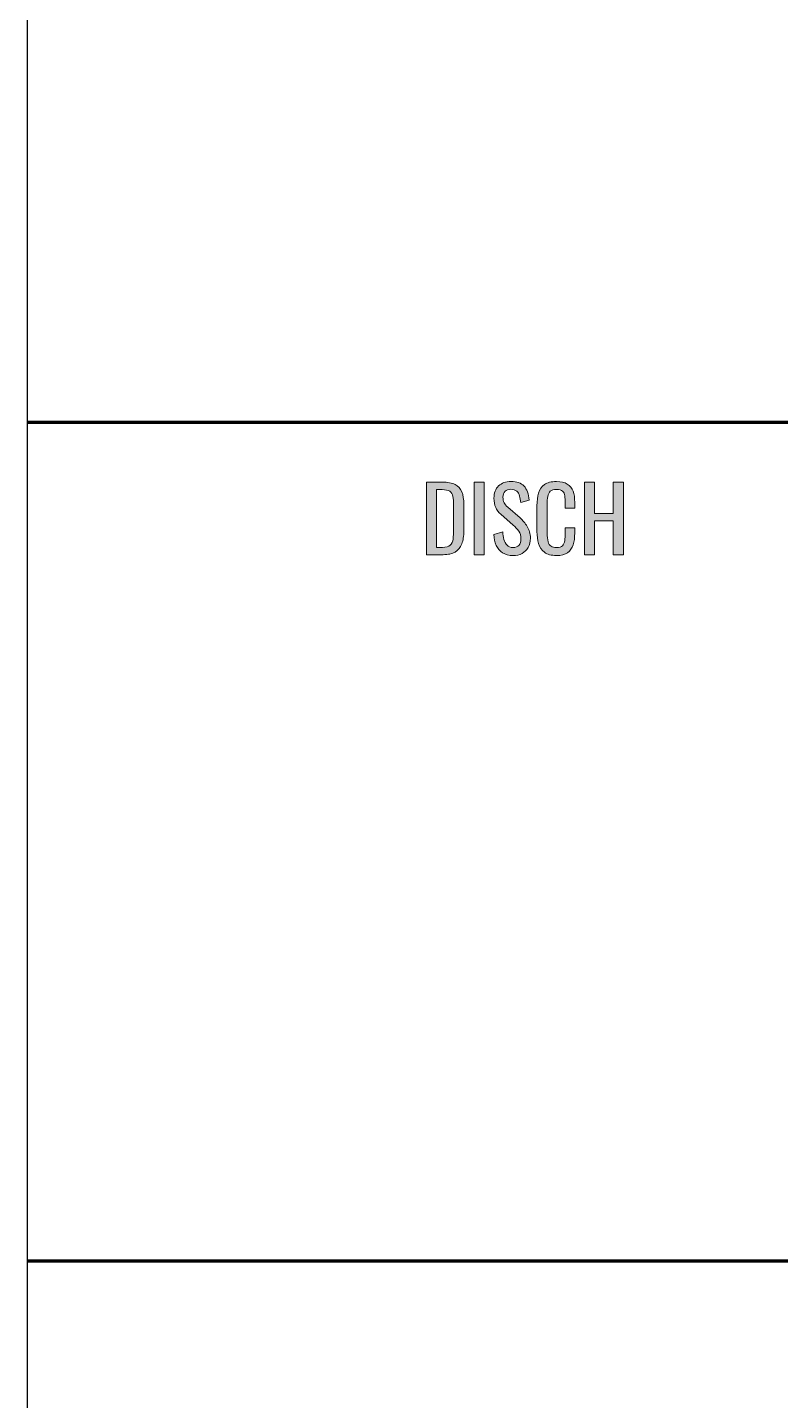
# Model space of a CAD drawing. Header units: inches. Extents: x 116 to 496, y 0 to 792.
# Drawn here: x 116.4 to 217.3, y 424.3 to 608.2 of the extents above; entities that cross this region are included whole.
import ezdxf

# ---------------------------------------------------------------- set-up
doc = ezdxf.new("R2010")
doc.units = ezdxf.units.IN
doc.header["$MEASUREMENT"] = 0
for name, color, linetype in [('Layer 2', 7, 'Continuous'), ('Left_SIde_Panel_01__Holes v4_0', 7, 'Continuous'), ('TEXT', 7, 'Continuous')]:
    doc.layers.add(name, color=color, linetype=linetype)

# ---------------------------------------------------------------- blocks, each defined once
blk = doc.blocks.new('block 26')
at = {"layer": 'Left_SIde_Panel_01__Holes v4_0', "color": 7, "lineweight": 25}
blk.add_lwpolyline([(116.5, -0.08), (116.44, 792.05)], dxfattribs=at)
blk = doc.blocks.new('block 81')
at = {"layer": 'TEXT'}
h = blk.add_hatch(color=7, dxfattribs=at)
h.dxf.hatch_style = 2
edge = h.paths.add_edge_path()
edge.add_spline(control_points=[(169.89, 537.58), (169.89, 537.58), (169.89, 547.3), (169.89, 547.3), (169.89, 547.3), (172.01, 547.3), (172.01, 547.3), (172.73, 547.3), (173.3, 547.19), (173.72, 546.97), (174.14, 546.75), (174.44, 546.42), (174.62, 545.98), (174.8, 545.54), (174.89, 544.99), (174.89, 544.33), (174.89, 544.33), (174.89, 540.76), (174.89, 540.76), (174.89, 540.07), (174.8, 539.49), (174.62, 539.02), (174.44, 538.54), (174.14, 538.19), (173.74, 537.94), (173.34, 537.7), (172.79, 537.58), (172.11, 537.58), (172.11, 537.58), (169.89, 537.58), (169.89, 537.58)], knot_values=[0, 0, 0, 0, 1, 1, 1, 2, 2, 2, 3, 3, 3, 4, 4, 4, 5, 5, 5, 6, 6, 6, 7, 7, 7, 8, 8, 8, 9, 9, 9, 10, 10, 10, 10], degree=3, periodic=0)
edge = h.paths.add_edge_path()
edge.add_spline(control_points=[(171.25, 538.55), (171.25, 538.55), (172.02, 538.55), (172.02, 538.55), (172.51, 538.55), (172.87, 538.64), (173.07, 538.84), (173.28, 539.03), (173.41, 539.31), (173.45, 539.68), (173.5, 540.04), (173.52, 540.49), (173.52, 541.01), (173.52, 541.01), (173.52, 544.16), (173.52, 544.16), (173.52, 544.67), (173.49, 545.08), (173.42, 545.39), (173.36, 545.7), (173.22, 545.93), (173, 546.07), (172.79, 546.22), (172.45, 546.29), (171.98, 546.29), (171.98, 546.29), (171.25, 546.29), (171.25, 546.29), (171.25, 546.29), (171.25, 538.55), (171.25, 538.55)], knot_values=[0, 0, 0, 0, 1, 1, 1, 2, 2, 2, 3, 3, 3, 4, 4, 4, 5, 5, 5, 6, 6, 6, 7, 7, 7, 8, 8, 8, 9, 9, 9, 10, 10, 10, 10], degree=3, periodic=0)
h = blk.add_hatch(color=7, dxfattribs=at)
h.dxf.hatch_style = 2
h.paths.add_polyline_path([(176.29, 537.58), (176.29, 547.3), (177.62, 547.3), (177.62, 537.58)])
h = blk.add_hatch(color=7, dxfattribs=at)
h.dxf.hatch_style = 2
edge = h.paths.add_edge_path()
edge.add_spline(control_points=[(181.49, 537.47), (180.93, 537.47), (180.46, 537.59), (180.09, 537.83), (179.72, 538.07), (179.43, 538.4), (179.24, 538.82), (179.05, 539.25), (178.94, 539.74), (178.91, 540.3), (178.91, 540.3), (180.11, 540.62), (180.11, 540.62), (180.13, 540.28), (180.18, 539.95), (180.27, 539.63), (180.35, 539.31), (180.49, 539.05), (180.68, 538.84), (180.87, 538.64), (181.14, 538.54), (181.49, 538.54), (181.84, 538.54), (182.1, 538.63), (182.28, 538.83), (182.46, 539.03), (182.55, 539.31), (182.55, 539.68), (182.55, 540.12), (182.45, 540.47), (182.25, 540.74), (182.05, 541.01), (181.8, 541.28), (181.5, 541.55), (181.5, 541.55), (179.87, 542.99), (179.87, 542.99), (179.55, 543.27), (179.31, 543.57), (179.16, 543.91), (179.01, 544.24), (178.93, 544.65), (178.93, 545.14), (178.93, 545.85), (179.13, 546.4), (179.54, 546.79), (179.95, 547.18), (180.51, 547.38), (181.21, 547.38), (181.59, 547.38), (181.93, 547.33), (182.22, 547.23), (182.52, 547.13), (182.76, 546.98), (182.96, 546.77), (183.15, 546.56), (183.31, 546.3), (183.42, 545.98), (183.54, 545.67), (183.62, 545.3), (183.66, 544.87), (183.66, 544.87), (182.51, 544.56), (182.51, 544.56), (182.48, 544.88), (182.43, 545.17), (182.36, 545.44), (182.29, 545.71), (182.16, 545.93), (181.98, 546.09), (181.8, 546.25), (181.55, 546.34), (181.21, 546.34), (180.87, 546.34), (180.61, 546.25), (180.42, 546.07), (180.24, 545.89), (180.14, 545.62), (180.14, 545.27), (180.14, 544.97), (180.19, 544.73), (180.29, 544.54), (180.39, 544.34), (180.55, 544.15), (180.78, 543.95), (180.78, 543.95), (182.42, 542.51), (182.42, 542.51), (182.79, 542.19), (183.11, 541.81), (183.39, 541.36), (183.67, 540.92), (183.81, 540.39), (183.81, 539.78), (183.81, 539.3), (183.71, 538.89), (183.51, 538.54), (183.31, 538.19), (183.04, 537.93), (182.69, 537.74), (182.34, 537.56), (181.94, 537.47), (181.49, 537.47)], knot_values=[0, 0, 0, 0, 1, 1, 1, 2, 2, 2, 3, 3, 3, 4, 4, 4, 5, 5, 5, 6, 6, 6, 7, 7, 7, 8, 8, 8, 9, 9, 9, 10, 10, 10, 11, 11, 11, 12, 12, 12, 13, 13, 13, 14, 14, 14, 15, 15, 15, 16, 16, 16, 17, 17, 17, 18, 18, 18, 19, 19, 19, 20, 20, 20, 21, 21, 21, 22, 22, 22, 23, 23, 23, 24, 24, 24, 25, 25, 25, 26, 26, 26, 27, 27, 27, 28, 28, 28, 29, 29, 29, 30, 30, 30, 31, 31, 31, 32, 32, 32, 33, 33, 33, 34, 34, 34, 34], degree=3, periodic=0)
h = blk.add_hatch(color=7, dxfattribs=at)
h.dxf.hatch_style = 2
edge = h.paths.add_edge_path()
edge.add_spline(control_points=[(187.31, 537.47), (186.62, 537.47), (186.08, 537.61), (185.7, 537.9), (185.32, 538.19), (185.06, 538.58), (184.91, 539.06), (184.76, 539.55), (184.69, 540.1), (184.69, 540.7), (184.69, 540.7), (184.69, 544.13), (184.69, 544.13), (184.69, 544.78), (184.76, 545.36), (184.91, 545.84), (185.06, 546.33), (185.32, 546.71), (185.7, 546.98), (186.08, 547.25), (186.62, 547.38), (187.31, 547.38), (187.91, 547.38), (188.4, 547.27), (188.75, 547.04), (189.11, 546.82), (189.36, 546.5), (189.52, 546.08), (189.68, 545.67), (189.75, 545.17), (189.75, 544.58), (189.75, 544.58), (189.75, 543.82), (189.75, 543.82), (189.75, 543.82), (188.47, 543.82), (188.47, 543.82), (188.47, 543.82), (188.47, 544.5), (188.47, 544.5), (188.47, 544.86), (188.45, 545.18), (188.42, 545.45), (188.38, 545.73), (188.28, 545.94), (188.12, 546.1), (187.96, 546.25), (187.69, 546.32), (187.32, 546.32), (186.93, 546.32), (186.65, 546.24), (186.48, 546.08), (186.3, 545.91), (186.19, 545.68), (186.14, 545.38), (186.08, 545.08), (186.06, 544.73), (186.06, 544.33), (186.06, 544.33), (186.06, 540.48), (186.06, 540.48), (186.06, 539.99), (186.1, 539.61), (186.18, 539.32), (186.26, 539.04), (186.39, 538.84), (186.57, 538.72), (186.76, 538.6), (187.01, 538.54), (187.32, 538.54), (187.69, 538.54), (187.95, 538.62), (188.11, 538.78), (188.27, 538.95), (188.37, 539.17), (188.41, 539.46), (188.45, 539.75), (188.47, 540.08), (188.47, 540.47), (188.47, 540.47), (188.47, 541.19), (188.47, 541.19), (188.47, 541.19), (189.75, 541.19), (189.75, 541.19), (189.75, 541.19), (189.75, 540.47), (189.75, 540.47), (189.75, 539.88), (189.68, 539.35), (189.54, 538.9), (189.39, 538.45), (189.15, 538.1), (188.79, 537.85), (188.44, 537.59), (187.95, 537.47), (187.31, 537.47)], knot_values=[0, 0, 0, 0, 1, 1, 1, 2, 2, 2, 3, 3, 3, 4, 4, 4, 5, 5, 5, 6, 6, 6, 7, 7, 7, 8, 8, 8, 9, 9, 9, 10, 10, 10, 11, 11, 11, 12, 12, 12, 13, 13, 13, 14, 14, 14, 15, 15, 15, 16, 16, 16, 17, 17, 17, 18, 18, 18, 19, 19, 19, 20, 20, 20, 21, 21, 21, 22, 22, 22, 23, 23, 23, 24, 24, 24, 25, 25, 25, 26, 26, 26, 27, 27, 27, 28, 28, 28, 29, 29, 29, 30, 30, 30, 31, 31, 31, 32, 32, 32, 32], degree=3, periodic=0)
h = blk.add_hatch(color=7, dxfattribs=at)
h.dxf.hatch_style = 2
h.paths.add_polyline_path([(191.05, 537.58), (191.05, 547.3), (192.41, 547.3), (192.41, 543.1), (194.9, 543.1), (194.9, 547.3), (196.26, 547.3), (196.26, 537.58), (194.9, 537.58), (194.9, 542.12), (192.41, 542.12), (192.41, 537.58)])
at = {"layer": 'TEXT', "lineweight": 0}
for points in [[(176.29, 537.58), (176.29, 547.3), (177.62, 547.3), (177.62, 537.58), (176.29, 537.58)], [(191.05, 537.58), (191.05, 547.3), (192.41, 547.3), (192.41, 543.1), (194.9, 543.1), (194.9, 547.3), (196.26, 547.3), (196.26, 537.58), (194.9, 537.58), (194.9, 542.12), (192.41, 542.12), (192.41, 537.58), (191.05, 537.58)]]:
    blk.add_lwpolyline(points, dxfattribs=at)
for points, knots in [([(169.89, 537.58), (169.89, 537.58), (169.89, 547.3), (169.89, 547.3), (169.89, 547.3), (172.01, 547.3), (172.01, 547.3), (172.73, 547.3), (173.3, 547.19), (173.72, 546.97), (174.14, 546.75), (174.44, 546.42), (174.62, 545.98), (174.8, 545.54), (174.89, 544.99), (174.89, 544.33), (174.89, 544.33), (174.89, 540.76), (174.89, 540.76), (174.89, 540.07), (174.8, 539.49), (174.62, 539.02), (174.44, 538.54), (174.14, 538.19), (173.74, 537.94), (173.34, 537.7), (172.79, 537.58), (172.11, 537.58), (172.11, 537.58), (169.89, 537.58), (169.89, 537.58)], [0, 0, 0, 0, 1, 1, 1, 2, 2, 2, 3, 3, 3, 4, 4, 4, 5, 5, 5, 6, 6, 6, 7, 7, 7, 8, 8, 8, 9, 9, 9, 10, 10, 10, 10]), ([(171.25, 538.55), (171.25, 538.55), (172.02, 538.55), (172.02, 538.55), (172.51, 538.55), (172.87, 538.64), (173.07, 538.84), (173.28, 539.03), (173.41, 539.31), (173.45, 539.68), (173.5, 540.04), (173.52, 540.49), (173.52, 541.01), (173.52, 541.01), (173.52, 544.16), (173.52, 544.16), (173.52, 544.67), (173.49, 545.08), (173.42, 545.39), (173.36, 545.7), (173.22, 545.93), (173, 546.07), (172.79, 546.22), (172.45, 546.29), (171.98, 546.29), (171.98, 546.29), (171.25, 546.29), (171.25, 546.29), (171.25, 546.29), (171.25, 538.55), (171.25, 538.55)], [0, 0, 0, 0, 1, 1, 1, 2, 2, 2, 3, 3, 3, 4, 4, 4, 5, 5, 5, 6, 6, 6, 7, 7, 7, 8, 8, 8, 9, 9, 9, 10, 10, 10, 10]), ([(181.49, 537.47), (180.93, 537.47), (180.46, 537.59), (180.09, 537.83), (179.72, 538.07), (179.43, 538.4), (179.24, 538.82), (179.05, 539.25), (178.94, 539.74), (178.91, 540.3), (178.91, 540.3), (180.11, 540.62), (180.11, 540.62), (180.13, 540.28), (180.18, 539.95), (180.27, 539.63), (180.35, 539.31), (180.49, 539.05), (180.68, 538.84), (180.87, 538.64), (181.14, 538.54), (181.49, 538.54), (181.84, 538.54), (182.1, 538.63), (182.28, 538.83), (182.46, 539.03), (182.55, 539.31), (182.55, 539.68), (182.55, 540.12), (182.45, 540.47), (182.25, 540.74), (182.05, 541.01), (181.8, 541.28), (181.5, 541.55), (181.5, 541.55), (179.87, 542.99), (179.87, 542.99), (179.55, 543.27), (179.31, 543.57), (179.16, 543.91), (179.01, 544.24), (178.93, 544.65), (178.93, 545.14), (178.93, 545.85), (179.13, 546.4), (179.54, 546.79), (179.95, 547.18), (180.51, 547.38), (181.21, 547.38), (181.59, 547.38), (181.93, 547.33), (182.22, 547.23), (182.52, 547.13), (182.76, 546.98), (182.96, 546.77), (183.15, 546.56), (183.31, 546.3), (183.42, 545.98), (183.54, 545.67), (183.62, 545.3), (183.66, 544.87), (183.66, 544.87), (182.51, 544.56), (182.51, 544.56), (182.48, 544.88), (182.43, 545.17), (182.36, 545.44), (182.29, 545.71), (182.16, 545.93), (181.98, 546.09), (181.8, 546.25), (181.55, 546.34), (181.21, 546.34), (180.87, 546.34), (180.61, 546.25), (180.42, 546.07), (180.24, 545.89), (180.14, 545.62), (180.14, 545.27), (180.14, 544.97), (180.19, 544.73), (180.29, 544.54), (180.39, 544.34), (180.55, 544.15), (180.78, 543.95), (180.78, 543.95), (182.42, 542.51), (182.42, 542.51), (182.79, 542.19), (183.11, 541.81), (183.39, 541.36), (183.67, 540.92), (183.81, 540.39), (183.81, 539.78), (183.81, 539.3), (183.71, 538.89), (183.51, 538.54), (183.31, 538.19), (183.04, 537.93), (182.69, 537.74), (182.34, 537.56), (181.94, 537.47), (181.49, 537.47)], [0, 0, 0, 0, 1, 1, 1, 2, 2, 2, 3, 3, 3, 4, 4, 4, 5, 5, 5, 6, 6, 6, 7, 7, 7, 8, 8, 8, 9, 9, 9, 10, 10, 10, 11, 11, 11, 12, 12, 12, 13, 13, 13, 14, 14, 14, 15, 15, 15, 16, 16, 16, 17, 17, 17, 18, 18, 18, 19, 19, 19, 20, 20, 20, 21, 21, 21, 22, 22, 22, 23, 23, 23, 24, 24, 24, 25, 25, 25, 26, 26, 26, 27, 27, 27, 28, 28, 28, 29, 29, 29, 30, 30, 30, 31, 31, 31, 32, 32, 32, 33, 33, 33, 34, 34, 34, 34]), ([(187.31, 537.47), (186.62, 537.47), (186.08, 537.61), (185.7, 537.9), (185.32, 538.19), (185.06, 538.58), (184.91, 539.06), (184.76, 539.55), (184.69, 540.1), (184.69, 540.7), (184.69, 540.7), (184.69, 544.13), (184.69, 544.13), (184.69, 544.78), (184.76, 545.36), (184.91, 545.84), (185.06, 546.33), (185.32, 546.71), (185.7, 546.98), (186.08, 547.25), (186.62, 547.38), (187.31, 547.38), (187.91, 547.38), (188.4, 547.27), (188.75, 547.04), (189.11, 546.82), (189.36, 546.5), (189.52, 546.08), (189.68, 545.67), (189.75, 545.17), (189.75, 544.58), (189.75, 544.58), (189.75, 543.82), (189.75, 543.82), (189.75, 543.82), (188.47, 543.82), (188.47, 543.82), (188.47, 543.82), (188.47, 544.5), (188.47, 544.5), (188.47, 544.86), (188.45, 545.18), (188.42, 545.45), (188.38, 545.73), (188.28, 545.94), (188.12, 546.1), (187.96, 546.25), (187.69, 546.32), (187.32, 546.32), (186.93, 546.32), (186.65, 546.24), (186.48, 546.08), (186.3, 545.91), (186.19, 545.68), (186.14, 545.38), (186.08, 545.08), (186.06, 544.73), (186.06, 544.33), (186.06, 544.33), (186.06, 540.48), (186.06, 540.48), (186.06, 539.99), (186.1, 539.61), (186.18, 539.32), (186.26, 539.04), (186.39, 538.84), (186.57, 538.72), (186.76, 538.6), (187.01, 538.54), (187.32, 538.54), (187.69, 538.54), (187.95, 538.62), (188.11, 538.78), (188.27, 538.95), (188.37, 539.17), (188.41, 539.46), (188.45, 539.75), (188.47, 540.08), (188.47, 540.47), (188.47, 540.47), (188.47, 541.19), (188.47, 541.19), (188.47, 541.19), (189.75, 541.19), (189.75, 541.19), (189.75, 541.19), (189.75, 540.47), (189.75, 540.47), (189.75, 539.88), (189.68, 539.35), (189.54, 538.9), (189.39, 538.45), (189.15, 538.1), (188.79, 537.85), (188.44, 537.59), (187.95, 537.47), (187.31, 537.47)], [0, 0, 0, 0, 1, 1, 1, 2, 2, 2, 3, 3, 3, 4, 4, 4, 5, 5, 5, 6, 6, 6, 7, 7, 7, 8, 8, 8, 9, 9, 9, 10, 10, 10, 11, 11, 11, 12, 12, 12, 13, 13, 13, 14, 14, 14, 15, 15, 15, 16, 16, 16, 17, 17, 17, 18, 18, 18, 19, 19, 19, 20, 20, 20, 21, 21, 21, 22, 22, 22, 23, 23, 23, 24, 24, 24, 25, 25, 25, 26, 26, 26, 27, 27, 27, 28, 28, 28, 29, 29, 29, 30, 30, 30, 31, 31, 31, 32, 32, 32, 32])]:
    blk.add_open_spline(points, degree=3, knots=knots, dxfattribs=at)

msp = doc.modelspace()

# ---------------------------------------------------------------- linework, layer by layer
at = {"layer": 'Layer 2', "color": 7, "lineweight": 106}
for points in [[(116.5, 555.33), (495.56, 555.33)], [(116.44, 443), (495.51, 443)]]:
    msp.add_lwpolyline(points, dxfattribs=at)

# ---------------------------------------------------------------- block references
at = {"layer": 'Left_SIde_Panel_01__Holes v4_0'}
msp.add_blockref('block 26', (0, 0), dxfattribs=at)
at = {"layer": 'TEXT'}
msp.add_blockref('block 81', (0, 0), dxfattribs=at)

doc.saveas('drawing.dxf')
